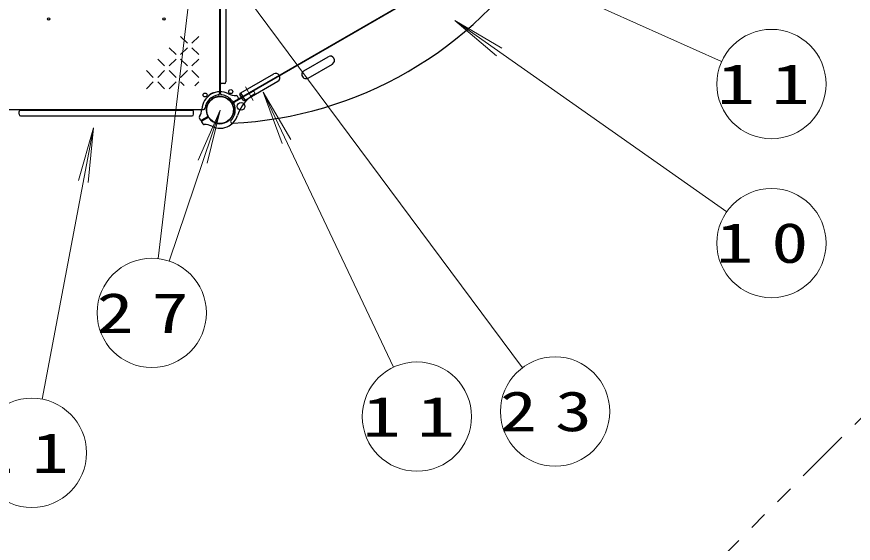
# Model space of a CAD drawing. Units: millimetres on the paper. Extents: x -385 to 0, y -594 to 267.
# Drawn here: x -247.03 to -201.09, y 97.41 to 126.31 of the extents above; entities that cross this region are included whole.
import ezdxf

# ---------------------------------------------------------------- set-up
doc = ezdxf.new("R2010")
doc.units = ezdxf.units.MM
for name, pattern in [('USER1', [4.5, 2.5, -2]), ('USER2', [6, 3, -1, 1, -1]), ('USER3', [8, 3, -1, 1, -1, 1, -1])]:
    doc.linetypes.add(name, pattern=pattern)
doc.layers.add('LY_1', color=7, linetype='Continuous', lineweight=25)
doc.styles.add('ＭＳ ゴシック', font='')
doc.styles.get('ＭＳ ゴシック').set_extended_font_data('MS Gothic')

msp = doc.modelspace()

# ---------------------------------------------------------------- linework, layer by layer
at = {"layer": 'LY_1', "lineweight": 13}
for p, q in [((-239.259, 113.037), (-235.911, 141.214)), ((-208.32, 123.849), (-221.01, 129.539)), ((-219.255, 107.052), (-235.542, 128.925)), ((-222.977, 126.1), (-220.681, 124.169)), ((-222.977, 126.1), (-220.38, 124.597)), ((-208.038, 115.613), (-222.977, 126.1)), ((-238.03, 125.238), (-237.655, 124.863)), ((-237.405, 124.863), (-237.03, 125.238)), ((-238.655, 124.613), (-238.28, 124.238)), ((-238.03, 124.238), (-237.655, 124.613)), ((-237.405, 124.613), (-237.03, 124.238)), ((-239.28, 123.988), (-238.905, 123.613)), ((-238.655, 123.613), (-238.28, 123.988)), ((-238.03, 123.988), (-237.655, 123.613)), ((-237.405, 123.613), (-237.03, 123.988)), ((-239.905, 123.363), (-239.53, 122.988)), ((-239.28, 122.988), (-238.905, 123.363)), ((-238.655, 123.363), (-238.28, 122.988)), ((-238.03, 122.988), (-237.655, 123.363)), ((-237.405, 123.363), (-237.03, 122.988)), ((-239.905, 122.363), (-239.53, 122.738)), ((-239.28, 122.738), (-238.905, 122.363)), ((-238.655, 122.363), (-238.28, 122.738)), ((-238.03, 122.738), (-237.83, 122.538)), ((-237.252, 122.515), (-237.03, 122.738)), ((-233.495, 122.172), (-232.451, 119.359)), ((-233.495, 122.172), (-231.978, 119.583)), ((-226.338, 107.076), (-233.495, 122.172)), ((-238.655, 112.901), (-235.861, 121.195)), ((-235.861, 121.195), (-237.063, 118.446)), ((-235.861, 121.195), (-236.568, 118.279)), ((-245.638, 105.324), (-242.814, 120.209)), ((-242.814, 120.209), (-243.628, 117.322)), ((-242.814, 120.209), (-243.114, 117.224))]:
    msp.add_line(p, q, dxfattribs=at)
at = {"layer": 'LY_1'}
for p, q in [((-235.836, 122.105), (-235.836, 140.284)), ((-235.861, 139.653), (-235.861, 122.736)), ((-235.545, 139.653), (-235.545, 122.736)), ((-235.886, 131.195), (-235.886, 122.105)), ((-235.197, 121.607), (-219.23, 130.826)), ((-219.331, 130.738), (-235.071, 121.651)), ((-231.257, 123.353), (-229.929, 124.119)), ((-231.024, 122.949), (-229.696, 123.715)), ((-234.718, 122.131), (-232.914, 123.173)), ((-234.491, 121.738), (-232.687, 122.78)), ((-235.628, 122.653), (-235.778, 122.653)), ((-236.499, 121.965), (-236.5, 121.968)), ((-236.21, 122.132), (-236.211, 122.134)), ((-235.172, 121.564), (-234.665, 121.856)), ((-234.846, 121.85), (-234.91, 121.953)), ((-234.596, 121.736), (-234.772, 122.042)), ((-234.754, 122.11), (-234.718, 122.131)), ((-234.491, 121.738), (-234.718, 122.131)), ((-234.527, 121.717), (-234.491, 121.738)), ((-247.58, 121.22), (-242.111, 121.22)), ((-246.903, 120.961), (-246.903, 121.111)), ((-246.82, 121.195), (-237.403, 121.195)), ((-246.82, 120.878), (-237.403, 120.878)), ((-242.111, 121.22), (-236.772, 121.22)), ((-237.32, 120.961), (-237.32, 121.111)), ((-236.55, 120.826), (-236.89, 120.629)), ((-236.937, 120.643), (-236.998, 120.758)), ((-236.877, 120.54), (-236.813, 120.437)), ((-236.525, 120.782), (-236.865, 120.586))]:
    msp.add_line(p, q, dxfattribs=at)
at = {"layer": 'LY_1', "linetype": 'USER1', "lineweight": 13}
for p, q in [((-234.665, 121.856), (-234.038, 122.218)), ((-233.992, 122.205), (-233.952, 122.127))]:
    msp.add_line(p, q, dxfattribs=at)
at = {"layer": 'LY_1', "linetype": 'USER2', "lineweight": 13}
msp.add_line((-234.048, 121.72), (-234.474, 122.459), dxfattribs=at)
at = {"layer": 'LY_1', "linetype": 'USER3'}
msp.add_line((-209.491, 95.452), (-191.917, 113.026), dxfattribs=at)
at = {"layer": 'LY_1'}
for centre, radius in [((-245.278, 126.195), 0.0625), ((-238.945, 126.195), 0.0625), ((-235.278, 122.205), 0.108), ((-236.686, 122.02), 0.108), ((-235.861, 121.195), 0.743), ((-234.712, 121.397), 0.208)]:
    msp.add_circle(centre, radius, dxfattribs=at)
at = {"layer": 'LY_1', "lineweight": 13}
for centre in [(-205.583, 122.621), (-205.583, 113.889), (-239.613, 110.058), (-217.463, 104.646), (-225.052, 104.366), (-246.198, 102.377)]:
    msp.add_circle(centre, 3, dxfattribs=at)
at = {"layer": 'LY_1'}
for centre, radius, start, end in [((-236.201, 141.783), 21.333, 272.6915, 327.3085), ((-229.812, 123.917), 0.233, 300, 120), ((-232.8, 122.976), 0.227, 300, 120), ((-231.14, 123.151), 0.233, 120, 300), ((-235.778, 122.736), 0.0833, 180, 270), ((-235.628, 122.736), 0.0833, 270, 0), ((-235.861, 121.195), 1, 120, 177.2728), ((-235.861, 121.195), 0.833, 96.7872, 173.2128), ((-235.861, 121.195), 0.75, 120, 205.7293), ((-236.486, 121.976), 0.0167, 128.6269, 210), ((-235.861, 121.195), 1.017, 120, 128.6269), ((-235.861, 121.195), 1.017, 111.3731, 120), ((-235.861, 121.195), 1, 62.7272, 120), ((-235.861, 121.195), 0.75, 34.2707, 120), ((-236.226, 122.126), 0.0167, 30, 111.3731), ((-235.97, 122.105), 0.0833, 276.7872, 0), ((-235.753, 122.105), 0.0833, 180, 263.2128), ((-235.861, 121.195), 0.833, 36.7872, 83.2128), ((-235.021, 122.824), 0.833, 242.7272, 272.5412), ((-234.981, 121.908), 0.0833, 32, 92.5412), ((-232.846, 120.228), 2.167, 130.3996, 162.2172), ((-234.874, 121.832), 0.0333, 300, 32), ((-234.729, 122.067), 0.05, 120, 210), ((-236.772, 121.303), 0.0833, 270, 353.2128), ((-235.861, 121.195), 0.75, 300, 25.7293), ((-235.861, 121.195), 0.833, 315.8842, 24.7841), ((-235.214, 121.636), 0.0333, 214.2707, 300), ((-235.127, 121.744), 0.0833, 216.7872, 300), ((-235.156, 121.535), 0.0333, 120, 205.7293), ((-235.029, 121.579), 0.0833, 120, 204.7841), ((-234.552, 121.761), 0.05, 210, 300), ((-246.82, 121.111), 0.0833, 90, 180), ((-246.82, 120.961), 0.0833, 180, 270), ((-237.403, 121.111), 0.0833, 0, 90), ((-237.403, 120.961), 0.0833, 270, 0), ((-236.92, 120.789), 0.0833, 147.4588, 208), ((-237.693, 121.282), 0.833, 327.4588, 357.2728), ((-236.567, 120.855), 0.0333, 300, 25.7293), ((-235.861, 121.195), 1, 300, 342.2172), ((-236.907, 120.658), 0.0333, 208, 300), ((-236.849, 120.557), 0.0333, 120, 212), ((-236.742, 120.481), 0.0833, 212, 272.5412), ((-236.701, 119.565), 0.833, 62.7272, 92.5412), ((-236.509, 120.754), 0.0333, 34.2707, 120), ((-235.861, 121.195), 0.75, 214.2707, 300), ((-235.203, 120.557), 0.0833, 135.8842, 272.6915), ((-235.861, 121.195), 1, 242.7272, 300)]:
    msp.add_arc(centre, radius, start, end, dxfattribs=at)
at = {"layer": 'LY_1', "linetype": 'USER1', "lineweight": 13}
for centre, radius, start, end in [((-234.022, 122.189), 0.0333, 27, 120), ((-232.846, 120.228), 2.167, 121.0841, 130.3996), ((-233.982, 122.112), 0.0333, 301.0842, 27)]:
    msp.add_arc(centre, radius, start, end, dxfattribs=at)

# ---------------------------------------------------------------- texts
at = {"layer": 'LY_1', "char_height": 2.199, "attachment_point": 5, "style": 'ＭＳ ゴシック'}
for s, insert in [('\\T1.43;\\W1.4;11', (-205.583, 122.621)), ('\\T1.5;\\W1.35;10', (-205.583, 113.889)), ('\\T1.5;\\W1.35;27', (-239.613, 110.058)), ('\\T1.5;\\W1.35;23', (-217.463, 104.646)), ('\\T1.43;\\W1.4;11', (-225.052, 104.366)), ('\\T1.5;\\W1.35;21', (-246.198, 102.377))]:
    msp.add_mtext(s, dxfattribs=dict(at, insert=insert))

doc.saveas('drawing.dxf')
